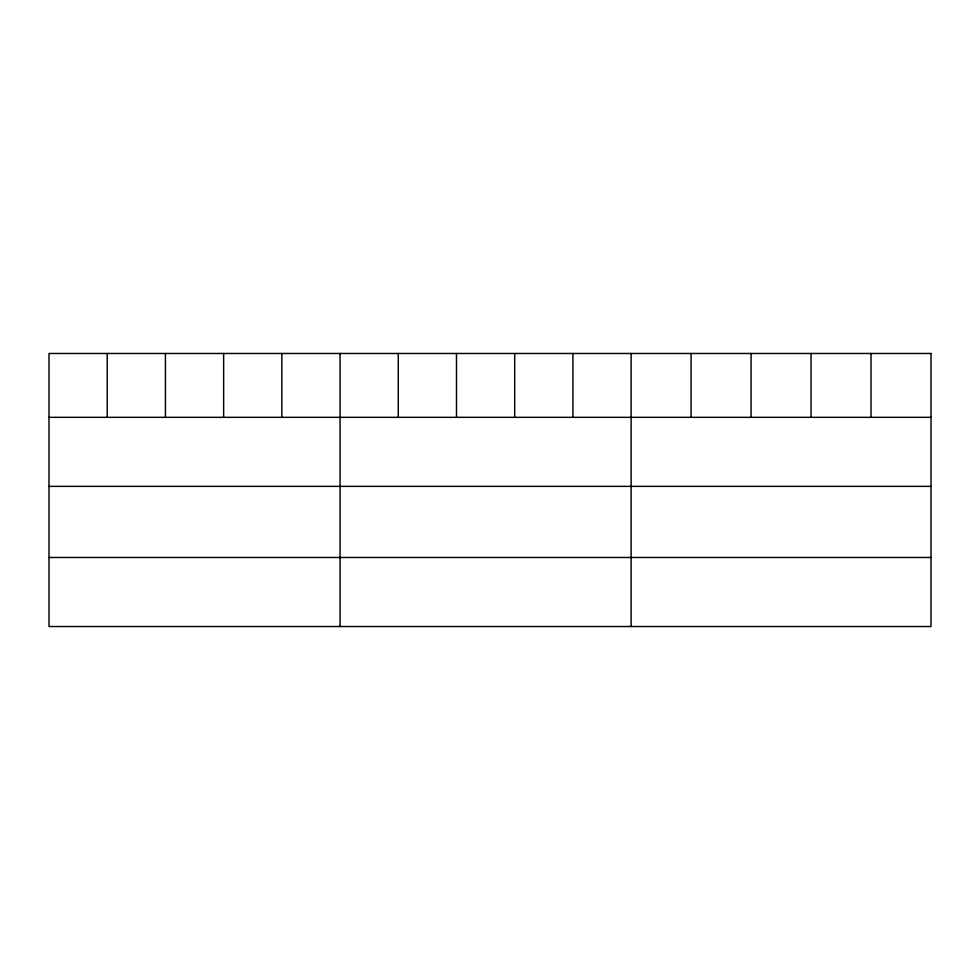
<?xml version="1.0" encoding="UTF-8"?>
<svg xmlns="http://www.w3.org/2000/svg" width="980" height="980" viewBox="0 0 980 980"><rect width="100%" height="100%" fill="white"/><g stroke="black" fill="none" stroke-linecap="round" stroke-linejoin="round"><path stroke-width="1.47" d="M49 417.333L931 417.333M49 486.362L931 486.362M49 557.485L931 557.485M871.024 353.474L871.024 417.333M811.048 353.474L811.048 417.333M751.072 353.474L751.072 417.333M691.096 353.474L691.096 417.333M631.12 353.474L631.12 626.526M572.908 353.474L572.908 417.333M514.696 353.474L514.696 417.333M456.484 353.474L456.484 417.333M398.272 353.474L398.272 417.333M340.06 353.474L340.06 626.526M281.848 353.474L281.848 417.333M223.636 353.474L223.636 417.333M165.424 353.474L165.424 417.333M107.212 353.474L107.212 417.333M931 353.474L49 353.474L49 626.526L931 626.526L931 353.474"/></g></svg>
